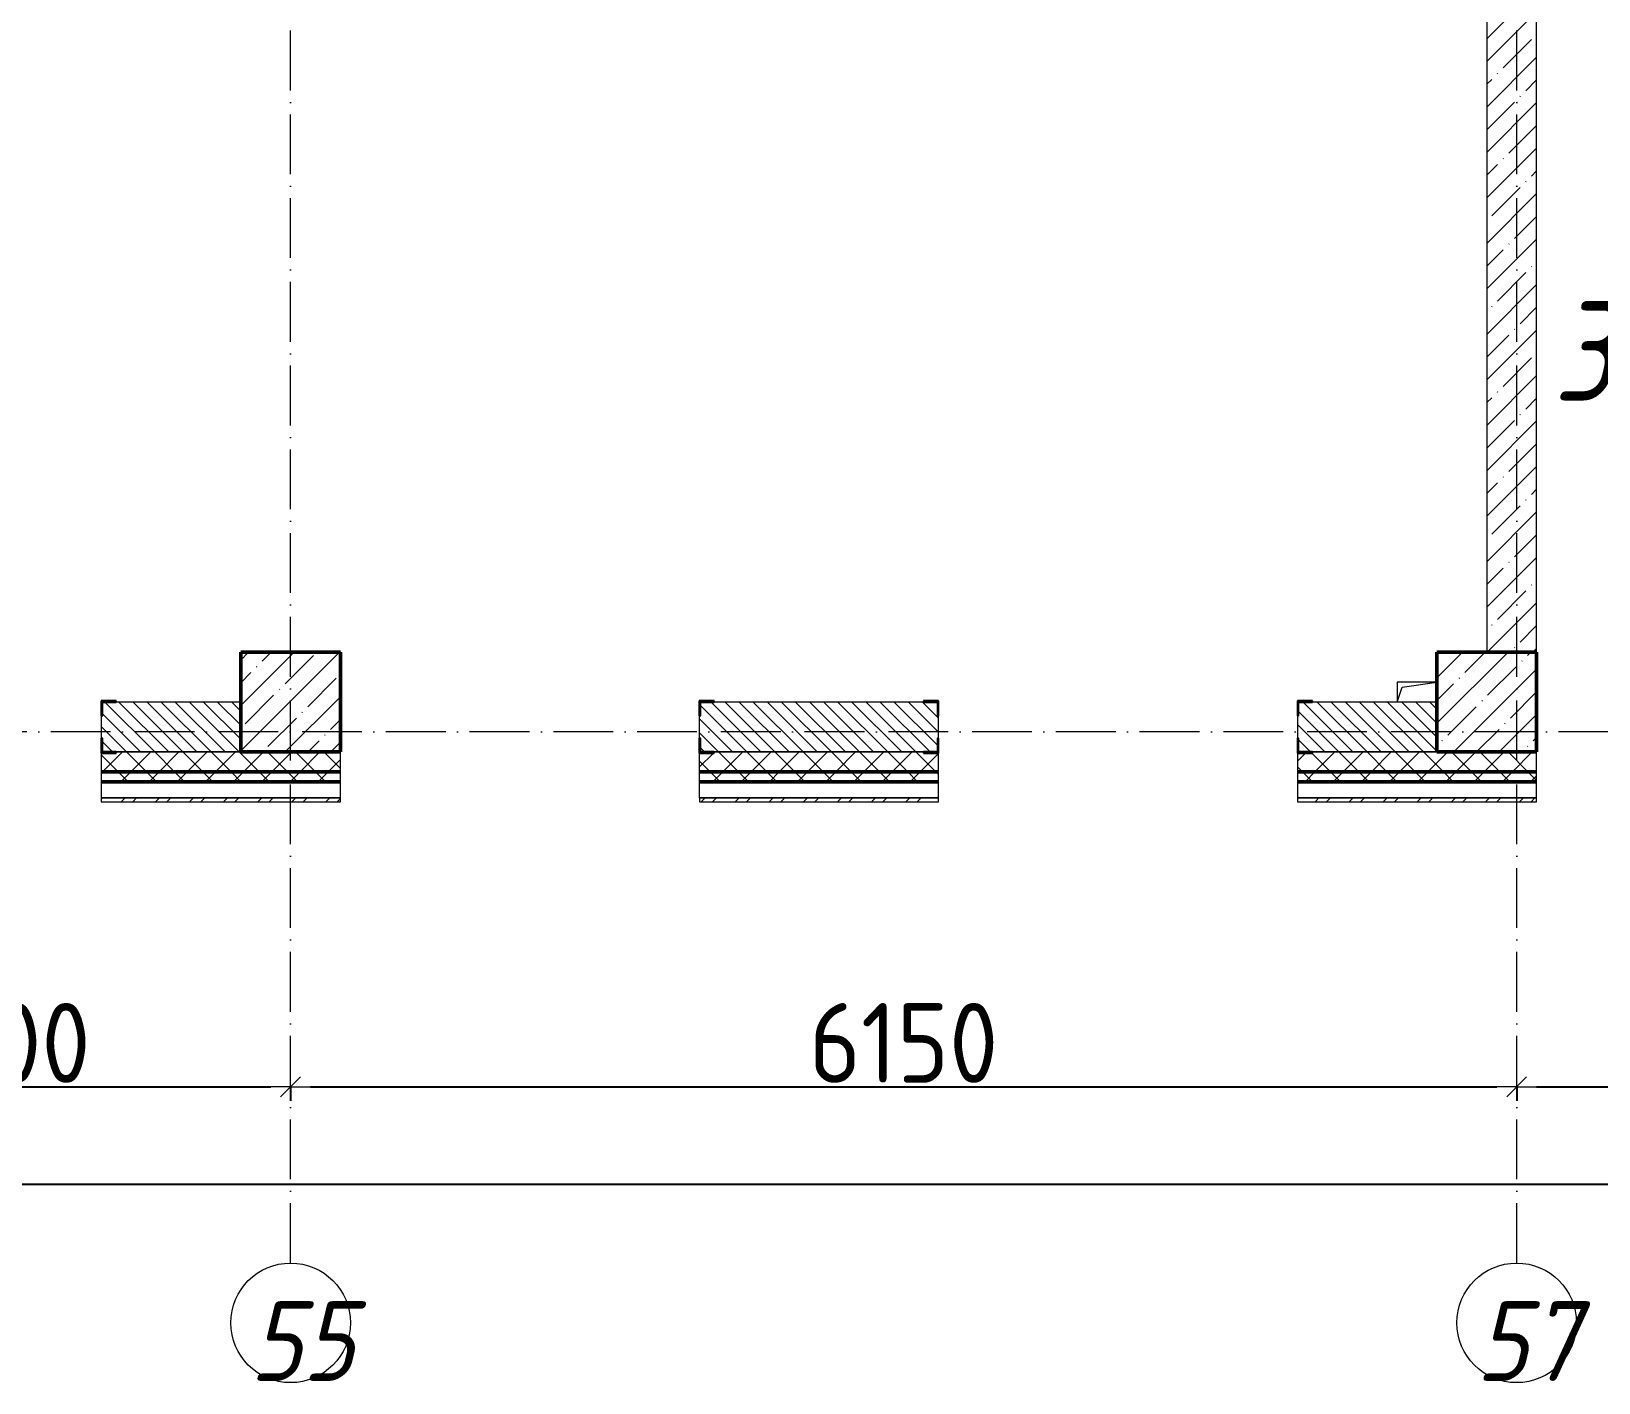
# Model space of a CAD drawing. Header units: millimetres. Extents: x -135211 to 49383, y -8033 to 228499.
# Drawn here: x -56093 to -48231, y 122849 to 129627 of the extents above; entities that cross this region are included whole.
import ezdxf

# ---------------------------------------------------------------- set-up
doc = ezdxf.new("R2010")
doc.units = ezdxf.units.MM
doc.linetypes.add('50_200_ШТРИХ_1Т_ш5_п1_п1_', pattern=[700, 500, -100, 0, -100])
for name, color, linetype, lineweight in [('A-____-____-DIMS', 7, 'Continuous', 9), ('A-GENM-____-MCUT', 7, 'Continuous', 25), ('A-GENM-____-OTLN', 7, 'Continuous', 9), ('A-GENM-____-OTLN-1', 7, 'Continuous', 25), ('A-WALL-____-MCUT-1', 7, 'Continuous', 9), ('A-WALL-____-MCUT-2', 7, 'Continuous', 50), ('A-WALL-____-MCUT-3', 7, 'Continuous', 9), ('A-WALL-____-PATT-1', 7, 'Continuous', 9), ('A-WALL-FNSH-MCUT-1', 7, 'Continuous', 9), ('S-COLS-____-MCUT', 7, 'Continuous', 50), ('S-COLS-____-OTLN', 7, 'Continuous', 9), ('S-GRID-____-IDEN', 7, 'Continuous', 9), ('S-GRID-____-OTLN-1', 7, '50_200_ШТРИХ_1Т_ш5_п1_п1_', 9), ('Марки помещений', 7, 'Continuous', 9)]:
    doc.layers.add(name, color=color, linetype=linetype, lineweight=lineweight)
doc.styles.add('ISOCPEUR_I', font='isocpeui.ttf', dxfattribs={"width": 0.9, "height": 2.5})
doc.styles.add('ISOCPEUR_I_2', font='isocpeui.ttf', dxfattribs={"width": 0.85, "height": 2.3})
doc.styles.add('СПДС', font='isocpeur.ttf', dxfattribs={"width": 0.9})
doc.dimstyles.new('Размера А3', dxfattribs={"dimtxt": 200, "dimasz": 100, "dimexe": 70, "dimexo": 100, "dimgap": 20, "dimtad": 1, "dimdec": 0, "dimrnd": 10, "dimzin": 0, "dimdsep": 46, "dimtxsty": 'СПДС', "dimblk": 'ARROWHEAD_6', "dimcen": 1, "dimclrd": 256, "dimclre": 256, "dimclrt": 256, "dimazin": 0, "dimtfac": 1, "dimtdec": 0, "dimtmove": 2, "dimatfit": 3, "dimfxl": 1, "dimtolj": 1, "dimtzin": 0, "dimarcsym": 0})
pattern_1 = [(45, (-129942.25, 127932.03), (-70.71068, 70.71068), []), (135, (-129942.25, 127932.03), (-70.71068, -70.71068), [])]
pattern_2 = [(135, (-129942.255, 127932.027), (-35.35534, -35.35534), [])]

# ---------------------------------------------------------------- blocks, each defined once
blk = doc.blocks.new('BSC_Колонна _Прямоугольная - 500х500-V62-АР1_План отверстий 3 этажа в осях 1-64_А-ГГ')
at = {"layer": 'S-COLS-____-OTLN'}
h = blk.add_hatch(dxfattribs=at)
h.set_pattern_fill('FP_99', color=256, style=0, pattern_type=2)
h.set_pattern_definition([(45, (-75150, 1668.96), (-114.04925, 114.04925), []), (45, (-75035.95, 1668.96), (-114.04925, 114.04925), [201.613, -40.323, 3.353, -36.97])])
h.paths.add_polyline_path([(-250, -250), (250, -250), (250, 250), (-250, 250)], flags=0)
at = {"layer": 'S-COLS-____-MCUT'}
for p, q in [((250, 250), (-250, 250)), ((-250, 250), (-250, -250)), ((250, -250), (250, 250)), ((-250, -250), (250, -250))]:
    blk.add_line(p, q, dxfattribs=at)
blk = doc.blocks.new('BSC_Колонна _Прямоугольная - 500х500-V112-АР1_План отверстий 3 этажа в осях 1-64_А-ГГ')
at = {"layer": 'S-COLS-____-OTLN'}
h = blk.add_hatch(dxfattribs=at)
h.set_pattern_fill('FP_135', color=256, style=0, pattern_type=2)
h.set_pattern_definition([(45, (-81150, 1668.96), (-114.04925, 114.04925), []), (45, (-81035.95, 1668.96), (-114.04925, 114.04925), [201.613, -40.323, 3.353, -36.97])])
h.paths.add_polyline_path([(-250, -250), (250, -250), (250, 250), (-250, 250)], flags=0)
at = {"layer": 'S-COLS-____-MCUT'}
for p, q in [((250, 250), (-250, 250)), ((-250, 250), (-250, -250)), ((250, -250), (250, 250)), ((-250, -250), (250, -250))]:
    blk.add_line(p, q, dxfattribs=at)
blk = doc.blocks.new('Фахверк_СКБ_Уголок - 250_2700-27497298-АР1_План отверстий 3 этажа в осях 1-64_А-ГГ')
at = {"layer": 'A-GENM-____-MCUT'}
for p, q in [((200, 181), (125, 181)), ((125, 181), (125, 106)), ((131, 106), (131, 175)), ((131, 175), (200, 175)), ((200, 175), (200, 181)), ((125, 106), (131, 106)), ((131, -6), (125, -6)), ((125, -6), (125, -81)), ((131, -75), (131, -6)), ((200, -75), (131, -75)), ((200, -81), (200, -75)), ((125, -81), (200, -81))]:
    blk.add_line(p, q, dxfattribs=at)
blk = doc.blocks.new('AR_Отверстие прямоугольное _в плите_ - AR_Отверстие прямоугольное _в плите_-V177-АР1_План отверстий 3 этажа в осях 1-64_А-ГГ')
at = {"layer": 'A-GENM-____-OTLN'}
for p, q in [((100, 50), (-100, 50)), ((-100, 50), (-100, -50)), ((-100, -50), (-75, 25)), ((-75, 25), (100, 50))]:
    blk.add_line(p, q, dxfattribs=at)
blk = doc.blocks.new('Ось сетки - Круг_Ø6_00__ISO-2_5_0_9K_-25732049-АР1_План отверстий 3 этажа в осях 1-64_А-ГГ')
at = {"layer": 'S-GRID-____-IDEN'}
blk.add_circle((0, 0), 3, dxfattribs=at)
blk = doc.blocks.new('ARROWHEAD_6')
at = {"color": 0, "linetype": 'Continuous'}
for p, q in [((0, 0), (-1, 0)), ((-0.5, -0.5), (0.5, 0.5))]:
    blk.add_line(p, q, dxfattribs=at)
blk = doc.blocks.new('*D979')
at = {"layer": 'A-____-____-DIMS', "lineweight": -2, "transparency": 16777216}
for p, q in [((-57792.3, 124339.6), (-57792.3, 124263.5)), ((-57692.3, 124333.5), (-54892.3, 124333.5)), ((-54792.3, 124339.6), (-54792.3, 124263.5))]:
    blk.add_line(p, q, dxfattribs=at)
at = {"layer": 'Defpoints', "color": 0, "transparency": 16777216}
for p in [(-57792.3, 124439.6), (-54792.3, 124439.6), (-54792.3, 124333.5)]:
    blk.add_point(p, dxfattribs=at)
at = {"layer": 'A-____-____-DIMS', "lineweight": -2, "transparency": 16777216, "xscale": 100, "yscale": 100, "zscale": 100, "rotation": 180}
blk.add_blockref('ARROWHEAD_6', (-57792.3, 124333.5), dxfattribs=at)
at = {"layer": 'A-____-____-DIMS', "lineweight": -2, "transparency": 16777216, "xscale": 100, "yscale": 100, "zscale": 100}
blk.add_blockref('ARROWHEAD_6', (-54792.3, 124333.5), dxfattribs=at)
at = {"layer": 'A-____-____-DIMS', "transparency": 16777216, "insert": (-56292.3, 124553.5), "char_height": 400, "attachment_point": 5, "style": 'СПДС'}
blk.add_mtext('\\A1;3000', dxfattribs=at)
blk = doc.blocks.new('*D980')
at = {"layer": 'A-____-____-DIMS', "lineweight": -2, "transparency": 16777216}
for p, q in [((-54792.3, 124339.6), (-54792.3, 124263.5)), ((-54692.3, 124333.5), (-48742.3, 124333.5)), ((-48642.3, 124339.6), (-48642.3, 124263.5))]:
    blk.add_line(p, q, dxfattribs=at)
at = {"layer": 'Defpoints', "color": 0, "transparency": 16777216}
for p in [(-54792.3, 124439.6), (-48642.3, 124439.6), (-48642.3, 124333.5)]:
    blk.add_point(p, dxfattribs=at)
at = {"layer": 'A-____-____-DIMS', "lineweight": -2, "transparency": 16777216, "xscale": 100, "yscale": 100, "zscale": 100, "rotation": 180}
blk.add_blockref('ARROWHEAD_6', (-54792.3, 124333.5), dxfattribs=at)
at = {"layer": 'A-____-____-DIMS', "lineweight": -2, "transparency": 16777216, "xscale": 100, "yscale": 100, "zscale": 100}
blk.add_blockref('ARROWHEAD_6', (-48642.3, 124333.5), dxfattribs=at)
at = {"layer": 'A-____-____-DIMS', "transparency": 16777216, "insert": (-51717.3, 124553.5), "char_height": 400, "attachment_point": 5, "style": 'СПДС'}
blk.add_mtext('\\A1;6150', dxfattribs=at)
blk = doc.blocks.new('*D981')
at = {"layer": 'A-____-____-DIMS', "lineweight": -2, "transparency": 16777216}
for p, q in [((-48642.3, 124339.6), (-48642.3, 124263.5)), ((-48542.3, 124333.5), (-46342.3, 124333.5)), ((-46242.3, 124339.6), (-46242.3, 124263.5))]:
    blk.add_line(p, q, dxfattribs=at)
at = {"layer": 'Defpoints', "color": 0, "transparency": 16777216}
for p in [(-48642.3, 124439.6), (-46242.3, 124439.6), (-46242.3, 124333.5)]:
    blk.add_point(p, dxfattribs=at)
at = {"layer": 'A-____-____-DIMS', "lineweight": -2, "transparency": 16777216, "xscale": 100, "yscale": 100, "zscale": 100, "rotation": 180}
blk.add_blockref('ARROWHEAD_6', (-48642.3, 124333.5), dxfattribs=at)
at = {"layer": 'A-____-____-DIMS', "lineweight": -2, "transparency": 16777216, "xscale": 100, "yscale": 100, "zscale": 100}
blk.add_blockref('ARROWHEAD_6', (-46242.3, 124333.5), dxfattribs=at)
at = {"layer": 'A-____-____-DIMS', "transparency": 16777216, "insert": (-47442.3, 124553.5), "char_height": 400, "attachment_point": 5, "style": 'СПДС'}
blk.add_mtext('\\A1;2400', dxfattribs=at)
blk = doc.blocks.new('*D986')
at = {"layer": 'A-____-____-DIMS', "lineweight": -2, "transparency": 16777216}
for p, q in [((-132292.3, 123851.4), (-132292.3, 123775.3)), ((-132192.3, 123845.3), (-28892.3, 123845.3)), ((-28792.3, 123851.4), (-28792.3, 123775.3))]:
    blk.add_line(p, q, dxfattribs=at)
at = {"layer": 'Defpoints', "color": 0, "transparency": 16777216}
for p in [(-132292.3, 123951.4), (-28792.3, 123951.4), (-28792.3, 123845.3)]:
    blk.add_point(p, dxfattribs=at)
at = {"layer": 'A-____-____-DIMS', "lineweight": -2, "transparency": 16777216, "xscale": 100, "yscale": 100, "zscale": 100, "rotation": 180}
blk.add_blockref('ARROWHEAD_6', (-132292.3, 123845.3), dxfattribs=at)
at = {"layer": 'A-____-____-DIMS', "lineweight": -2, "transparency": 16777216, "xscale": 100, "yscale": 100, "zscale": 100}
blk.add_blockref('ARROWHEAD_6', (-28792.3, 123845.3), dxfattribs=at)
at = {"layer": 'A-____-____-DIMS', "transparency": 16777216, "insert": (-80542.3, 124065.3), "char_height": 400, "attachment_point": 5, "style": 'СПДС'}
blk.add_mtext('\\A1;103500', dxfattribs=at)

msp = doc.modelspace()

# ---------------------------------------------------------------- hatches: boundary and pattern name
at = {"layer": 'A-WALL-____-PATT-1'}
h = msp.add_hatch(dxfattribs=at)
h.set_pattern_fill('FP_38', color=256, style=0, pattern_type=2)
h.set_pattern_definition([(45, (-129942.25, 127932.03), (-114.04925, 114.04925), []), (45, (-129828.2, 127932.03), (-114.04925, 114.04925), [201.612, -40.322, 3.353, -36.97])])
h.paths.add_polyline_path([(-48542.3, 126513.1), (-48542.3, 133763.1), (-48792.3, 133763.1), (-48792.3, 126513.1), (-48652.6, 126513.1)], flags=0)
h = msp.add_hatch(dxfattribs=at)
h.set_pattern_fill('FP_6', color=256, style=0, pattern_type=2)
h.set_pattern_definition(pattern_2)
h.paths.add_polyline_path([(-55736.3, 126013.1), (-55042.3, 126013.1), (-55042.3, 126263.1), (-55736.3, 126263.1), (-55736.3, 126194.1), (-55742.3, 126194.1), (-55742.3, 126082.1), (-55736.3, 126082.1)], flags=0)
h = msp.add_hatch(dxfattribs=at)
h.set_pattern_fill('FP_6', color=256, style=0, pattern_type=2)
h.set_pattern_definition(pattern_2)
h.paths.add_polyline_path([(-49667.3, 126013.1), (-49042.3, 126013.1), (-49042.3, 126263.1), (-49736.3, 126263.1), (-49736.3, 126194.1), (-49742.3, 126194.1), (-49742.3, 126082.1), (-49736.3, 126082.1), (-49736.3, 126013.1)], flags=0)
h.paths.add_polyline_path([(-52736.3, 126013.1), (-51548.3, 126013.1), (-51548.3, 126082.1), (-51542.3, 126082.1), (-51542.3, 126194.1), (-51548.3, 126194.1), (-51548.3, 126263.1), (-52736.3, 126263.1), (-52736.3, 126194.1), (-52742.3, 126194.1), (-52742.3, 126082.1), (-52736.3, 126082.1), (-52736.3, 126014.3)], flags=0)
h = msp.add_hatch(dxfattribs=at)
h.set_pattern_fill('FP_1', color=256, style=0, pattern_type=2)
h.set_pattern_definition(pattern_1)
h.paths.add_polyline_path([(-29192.3, 125913.1), (-28692.3, 125913.1), (-28692.3, 126013.1), (-37717.3, 126013.1), (-37717.3, 126007.1), (-37792.3, 126007.1), (-37792.3, 125913.1), (-29210.5, 125913.1)], flags=0)
h.paths.add_polyline_path([(-40699, 125913.1), (-39592.3, 125913.1), (-39592.3, 126007.1), (-39667.3, 126007.1), (-39667.3, 126013.1), (-47542.3, 126013.1), (-47542.3, 125913.1), (-40942.3, 125913.1)], flags=0)
h.paths.add_polyline_path([(-48542.3, 125913.1), (-48542.3, 126013.1), (-49667.3, 126013.1), (-49667.3, 126007.1), (-49742.3, 126007.1), (-49742.3, 125913.1), (-48652.6, 125913.1)], flags=0)
h.paths.add_polyline_path([(-51542.3, 125913.1), (-51542.3, 126007.1), (-51617.3, 126007.1), (-51617.3, 126013.1), (-52667.3, 126013.1), (-52667.3, 126007.1), (-52742.3, 126007.1), (-52742.3, 125913.1), (-52187.5, 125913.1)], flags=0)
h.paths.add_polyline_path([(-54542.3, 125913.1), (-54542.3, 126013.1), (-55667.3, 126013.1), (-55667.3, 126007.1), (-55742.3, 126007.1), (-55742.3, 125913.1), (-55667.3, 125913.1)], flags=0)
h.paths.add_polyline_path([(-58942.3, 125913.1), (-57542.3, 125913.1), (-57542.3, 126013.1), (-58867.3, 126013.1), (-58867.3, 126007.1), (-58942.3, 126007.1)], flags=0)
h.paths.add_polyline_path([(-61024.8, 125913.1), (-60742.3, 125913.1), (-60742.3, 126007.1), (-60817.3, 126007.1), (-60817.3, 126013.1), (-61867.3, 126013.1), (-61867.3, 126007.1), (-61942.3, 126007.1), (-61942.3, 125913.1), (-61908.6, 125913.1)], flags=0)
h.paths.add_polyline_path([(-63742.3, 125913.1), (-63742.3, 126013.1), (-64867.3, 126013.1), (-64867.3, 126007.1), (-64942.3, 126007.1), (-64942.3, 125913.1), (-64867.3, 125913.1)], flags=0)
h.paths.add_polyline_path([(-67092.3, 125913.1), (-66742.3, 125913.1), (-66742.3, 126007.1), (-66817.3, 126007.1), (-66817.3, 126013.1), (-67867.3, 126013.1), (-67867.3, 126007.1), (-67942.3, 126007.1), (-67942.3, 125913.1), (-67210.9, 125913.1)], flags=0)
h.paths.add_polyline_path([(-69742.3, 125913.1), (-69742.3, 126007.1), (-69817.3, 126007.1), (-69817.3, 126013.1), (-70867.3, 126013.1), (-70867.3, 126007.1), (-70942.3, 126007.1), (-70942.3, 125913.1), (-69862.1, 125913.1)], flags=0)
h.paths.add_polyline_path([(-72742.3, 125913.1), (-72742.3, 126007.1), (-72817.3, 126007.1), (-72817.3, 126013.1), (-73867.3, 126013.1), (-73867.3, 126007.1), (-73942.3, 126007.1), (-73942.3, 125913.1), (-73397.1, 125913.1)], flags=0)
h.paths.add_polyline_path([(-76932, 125913.1), (-75742.3, 125913.1), (-75742.3, 126007.1), (-75817.3, 126007.1), (-75817.3, 126013.1), (-76867.3, 126013.1), (-76867.3, 126007.1), (-76942.3, 126007.1), (-76942.3, 125913.1), (-76936.3, 125913.1)], flags=0)
h.paths.add_polyline_path([(-79942.3, 125913.1), (-78742.3, 125913.1), (-78742.3, 126007.1), (-78817.3, 126007.1), (-78817.3, 126013.1), (-79867.3, 126013.1), (-79867.3, 126007.1), (-79942.3, 126007.1)], flags=0)
h.paths.add_polyline_path([(-84885.6, 125913.1), (-84742.3, 125913.1), (-84742.3, 126007.1), (-84817.3, 126007.1), (-84817.3, 126013.1), (-85867.3, 126013.1), (-85867.3, 126007.1), (-85942.3, 126007.1), (-85942.3, 125913.1), (-85092.3, 125913.1)], flags=0)
h.paths.add_polyline_path([(-87742.3, 125913.1), (-87742.3, 126007.1), (-87817.3, 126007.1), (-87817.3, 126013.1), (-88867.3, 126013.1), (-88867.3, 126007.1), (-88942.3, 126007.1), (-88942.3, 125913.1), (-87748.3, 125913.1)], flags=0)
h.paths.add_polyline_path([(-91071.7, 125913.1), (-90742.3, 125913.1), (-90742.3, 126007.1), (-90817.3, 126007.7), (-90817.3, 126013.1), (-92142.3, 126013.1), (-92142.3, 125913.1)], flags=0)
h.paths.add_polyline_path([(-94606.6, 125913.1), (-93942.3, 125913.1), (-93942.3, 126007.1), (-94017.3, 126007.1), (-94017.3, 126013.1), (-95142.3, 126013.1), (-95142.3, 125913.1)], flags=0)
h.paths.add_polyline_path([(-96942.3, 125913.1), (-96942.3, 126007.1), (-97017.3, 126007.1), (-97017.3, 126013.1), (-98067.3, 126013.1), (-98067.3, 126007.1), (-98142.3, 126007.1), (-98141.6, 125913.1), (-96948.3, 125913.1)], flags=0)
h.paths.add_polyline_path([(-99942.3, 125913.1), (-99942.3, 126007.1), (-100017.3, 126007.1), (-100017.3, 126013.1), (-101142.3, 126013.1), (-101142.3, 125913.1), (-100792.8, 125913.1)], flags=0)
h.paths.add_polyline_path([(-102942.3, 125913.1), (-102942.3, 126007.1), (-103017.3, 126007.1), (-103017.3, 126013.1), (-104142.3, 126013.1), (-104142.3, 125913.1), (-103444, 125913.1)], flags=0)
h.paths.add_polyline_path([(-105942.3, 125913.1), (-105942.3, 126007.1), (-106017.3, 126007.1), (-106017.3, 126013.1), (-107067.3, 126013.1), (-107067.3, 126007.1), (-107142.3, 126007.1), (-107142.3, 125913.1), (-106978.9, 125913.1)], flags=0)
h.paths.add_polyline_path([(-115816.2, 125913.1), (-114942.3, 125913.1), (-114942.3, 126007.1), (-115017.3, 126007.1), (-115017.3, 126013.1), (-116067.3, 126013.1), (-116067.3, 126007.1), (-116142.3, 126007.1), (-116142.3, 125913.1)], flags=0)
h.paths.add_polyline_path([(-117583.7, 125913.1), (-117142.3, 125913.1), (-117142.3, 126007.1), (-117217.3, 126007.1), (-117217.3, 126013.1), (-122467.3, 126013.1), (-122467.3, 126007.1), (-122542.3, 126007.1), (-122542.3, 125913.1), (-119042.3, 125913.1)], flags=0)
h.paths.add_polyline_path([(-124653.5, 125913.1), (-123542.3, 125913.1), (-123542.3, 126007.1), (-123617.3, 126007.1), (-123617.3, 126013.1), (-132392.3, 126013.1), (-132392.3, 125913.1), (-126421, 125913.1)], flags=0)
h = msp.add_hatch(dxfattribs=at)
h.set_pattern_fill('FP_1', color=256, style=0, pattern_type=2)
h.set_pattern_definition(pattern_1)
h.paths.add_polyline_path([(-28692.3, 125863.1), (-28592.3, 125863.1), (-28592.3, 125913.1), (-37792.3, 125913.1), (-37792.3, 125863.1), (-29210.5, 125863.1)], flags=0)
h.paths.add_polyline_path([(-40699, 125863.1), (-39592.3, 125863.1), (-39592.3, 125913.1), (-47542.3, 125913.1), (-47542.3, 125863.1), (-41582.7, 125863.1)], flags=0)
h.paths.add_polyline_path([(-48652.6, 125863.1), (-48542.3, 125863.1), (-48542.3, 125913.1), (-49742.3, 125913.1), (-49742.3, 125863.1), (-49536.3, 125863.1)], flags=0)
h.paths.add_polyline_path([(-52742.3, 125863.1), (-51542.3, 125863.1), (-51542.3, 125913.1), (-52742.3, 125913.1)], flags=0)
h.paths.add_polyline_path([(-55722.4, 125863.1), (-54542.3, 125863.1), (-54542.3, 125913.1), (-55742.3, 125913.1), (-55742.3, 125863.1)], flags=0)
h.paths.add_polyline_path([(-57542.3, 125863.1), (-57542.3, 125913.1), (-58942.3, 125913.1), (-58942.3, 125863.1), (-58373.6, 125863.1)], flags=0)
h.paths.add_polyline_path([(-60742.3, 125863.1), (-60742.3, 125913.1), (-61942.3, 125913.1), (-61942.3, 125863.1), (-61024.8, 125863.1)], flags=0)
h.paths.add_polyline_path([(-63742.3, 125863.1), (-63742.3, 125913.1), (-64942.3, 125913.1), (-64942.3, 125863.1)], flags=0)
h.paths.add_polyline_path([(-66742.3, 125863.1), (-66742.3, 125913.1), (-67942.3, 125913.1), (-67942.3, 125863.1), (-67210.9, 125863.1)], flags=0)
h.paths.add_polyline_path([(-70942.3, 125863.1), (-69742.3, 125863.1), (-69742.3, 125913.1), (-70942.3, 125913.1)], flags=0)
h.paths.add_polyline_path([(-73942.3, 125863.1), (-72742.3, 125863.1), (-72742.3, 125913.1), (-73942.3, 125913.1)], flags=0)
h.paths.add_polyline_path([(-76932, 125863.1), (-75742.3, 125863.1), (-75742.3, 125913.1), (-76942.3, 125913.1), (-76942.3, 125863.1)], flags=0)
h.paths.add_polyline_path([(-78742.3, 125863.1), (-78742.3, 125913.1), (-79942.3, 125913.1), (-79942.3, 125863.1), (-79583.2, 125863.1)], flags=0)
h.paths.add_polyline_path([(-84885.6, 125863.1), (-84742.3, 125863.1), (-84742.3, 125913.1), (-85942.3, 125913.1), (-85942.3, 125863.1), (-85769.3, 125863.1)], flags=0)
h.paths.add_polyline_path([(-87742.3, 125863.1), (-87742.3, 125913.1), (-88942.3, 125913.1), (-88942.3, 125863.1), (-88420.5, 125863.1)], flags=0)
h.paths.add_polyline_path([(-91071.7, 125863.1), (-90742.3, 125863.1), (-90742.3, 125913.1), (-92142.3, 125913.1), (-92142.3, 125863.1)], flags=0)
h.paths.add_polyline_path([(-93942.3, 125863.1), (-93942.3, 125913.1), (-95142.3, 125913.1), (-95142.3, 125863.1), (-94606.6, 125863.1)], flags=0)
h.paths.add_polyline_path([(-96942.3, 125863.1), (-96942.3, 125913.1), (-98142.3, 125913.1), (-98141.6, 125863.1)], flags=0)
h.paths.add_polyline_path([(-99942.3, 125863.1), (-99942.3, 125913.1), (-101142.3, 125913.1), (-101142.3, 125863.1), (-100792.8, 125863.1)], flags=0)
h.paths.add_polyline_path([(-102942.3, 125863.1), (-102942.3, 125913.1), (-104142.3, 125913.1), (-104142.3, 125863.1), (-103444, 125863.1)], flags=0)
h.paths.add_polyline_path([(-106978.9, 125863.1), (-105942.3, 125863.1), (-105942.3, 125913.1), (-107142.3, 125913.1), (-107142.3, 125863.1)], flags=0)
h.paths.add_polyline_path([(-116142.3, 125863.1), (-114942.3, 125863.1), (-114942.3, 125913.1), (-116142.3, 125913.1)], flags=0)
h.paths.add_polyline_path([(-117142.3, 125863.1), (-117142.3, 125913.1), (-122542.3, 125913.1), (-122542.3, 125863.1), (-117583.7, 125863.1)], flags=0)
h.paths.add_polyline_path([(-123769.8, 125863.1), (-123542.3, 125863.1), (-123542.3, 125913.1), (-132492.3, 125913.1), (-132492.3, 125863.1), (-124653.5, 125863.1)], flags=0)
h = msp.add_hatch(dxfattribs=at)
h.set_pattern_fill('FP_3', color=256, style=0, pattern_type=2)
h.set_pattern_definition([(45, (-129942.25, 127932.03), (-85.53659, 85.53659), []), (45, (-129885.23, 127932.03), (-85.53659, 85.53659), [])])
h.paths.add_polyline_path([(-28462.3, 125763.1), (-28462.3, 125783.1), (-37792.3, 125783.1), (-37792.3, 125763.1), (-29210.5, 125763.1)], flags=0)
h.paths.add_polyline_path([(-40699, 125763.1), (-39592.3, 125763.1), (-39592.3, 125783.1), (-47542.3, 125783.1), (-47542.3, 125763.1), (-41582.7, 125763.1)], flags=0)
h.paths.add_polyline_path([(-49536.3, 125763.1), (-48542.3, 125763.1), (-48542.3, 125783.1), (-49742.3, 125783.1), (-49742.3, 125763.1)], flags=0)
h.paths.add_polyline_path([(-51542.3, 125763.1), (-51542.3, 125783.1), (-52741.3, 125783.1), (-52741.3, 125763.1), (-52187.5, 125763.1)], flags=0)
h.paths.add_polyline_path([(-55722.4, 125763.1), (-54542.3, 125763.1), (-54542.3, 125783.1), (-55742.3, 125783.1), (-55742.3, 125763.1)], flags=0)
h.paths.add_polyline_path([(-58057.3, 125763.1), (-57542.3, 125763.1), (-57542.3, 125783.1), (-58057.3, 125783.1)], flags=0)

# ---------------------------------------------------------------- linework, layer by layer
at = {"layer": 'A-WALL-____-MCUT-1'}
for p, q in [((-48792.3, 134013.1), (-48792.3, 126513.1)), ((-48542.3, 126513.1), (-48542.3, 133763.1))]:
    msp.add_line(p, q, dxfattribs=at)
at = {"layer": 'A-WALL-____-MCUT-2'}
for p, q in [((-55742.3, 125913.1), (-54542.3, 125913.1)), ((-52742.3, 125913.1), (-51542.3, 125913.1)), ((-49742.3, 125913.1), (-48542.3, 125913.1)), ((-55742.3, 125863.1), (-54542.3, 125863.1)), ((-52742.3, 125863.1), (-51542.3, 125863.1)), ((-49742.3, 125863.1), (-48542.3, 125863.1))]:
    msp.add_line(p, q, dxfattribs=at)
at = {"layer": 'A-WALL-____-MCUT-3'}
for p, q in [((-55042.3, 126263.1), (-55667.3, 126263.1)), ((-51617.3, 126263.1), (-52667.3, 126263.1)), ((-49042.3, 126263.1), (-49667.3, 126263.1)), ((-55742.3, 126194.1), (-55742.3, 126082.1)), ((-52742.3, 126194.1), (-52742.3, 126082.1)), ((-51542.3, 126082.1), (-51542.3, 126194.1)), ((-49742.3, 126194.1), (-49742.3, 126082.1)), ((-55742.3, 126007.1), (-55742.3, 125783.1)), ((-55042.3, 126013.1), (-55667.3, 126013.1)), ((-55667.3, 126013.1), (-55042.3, 126013.1)), ((-54542.3, 125783.1), (-54542.3, 126013.1)), ((-52742.3, 126007.1), (-52742.3, 125783.1)), ((-51617.3, 126013.1), (-52667.3, 126013.1)), ((-52667.3, 126013.1), (-51617.3, 126013.1)), ((-51542.3, 125783.1), (-51542.3, 126007.1)), ((-49742.3, 126007.1), (-49742.3, 125783.1)), ((-49042.3, 126013.1), (-49667.3, 126013.1)), ((-49667.3, 126013.1), (-49042.3, 126013.1)), ((-48542.3, 125783.1), (-48542.3, 126013.1)), ((-55742.3, 125783.1), (-54542.3, 125783.1)), ((-52742.3, 125783.1), (-51542.3, 125783.1)), ((-49742.3, 125783.1), (-48542.3, 125783.1))]:
    msp.add_line(p, q, dxfattribs=at)
at = {"layer": 'A-WALL-FNSH-MCUT-1'}
for p, q in [((-54542.3, 125783.1), (-55742.3, 125783.1)), ((-55742.3, 125783.1), (-55742.3, 125763.1)), ((-55742.3, 125763.1), (-54542.3, 125763.1)), ((-54542.3, 125763.1), (-54542.3, 125783.1)), ((-51542.3, 125783.1), (-52741.3, 125783.1)), ((-52741.3, 125783.1), (-52741.3, 125763.1)), ((-52741.3, 125763.1), (-51542.3, 125763.1)), ((-51542.3, 125763.1), (-51542.3, 125783.1)), ((-48542.3, 125783.1), (-49742.3, 125783.1)), ((-49742.3, 125783.1), (-49742.3, 125763.1)), ((-49742.3, 125763.1), (-48542.3, 125763.1)), ((-48542.3, 125763.1), (-48542.3, 125783.1))]:
    msp.add_line(p, q, dxfattribs=at)
at = {"layer": 'S-GRID-____-OTLN-1', "color": 251, "ltscale": 0.6, "true_color": 0x636466}
for p, q in [((-54792.3, 123449.4), (-54792.3, 138082.6)), ((-48642.3, 123449.4), (-48642.3, 134467)), ((-25867.8, 126113.1), (-134611, 126113.1))]:
    msp.add_line(p, q, dxfattribs=at)

# ---------------------------------------------------------------- block references
at = {"layer": 'A-GENM-____-OTLN'}
msp.add_blockref('AR_Отверстие прямоугольное _в плите_ - AR_Отверстие прямоугольное _в плите_-V177-АР1_План отверстий 3 этажа в осях 1-64_А-ГГ', (-49142.3, 126313.1), dxfattribs=at)
at = {"layer": 'A-GENM-____-OTLN-1'}
for p in [(-55867.3, 126088.1), (-52867.3, 126088.1), (-49867.3, 126088.1)]:
    msp.add_blockref('Фахверк_СКБ_Уголок - 250_2700-27497298-АР1_План отверстий 3 этажа в осях 1-64_А-ГГ', p, dxfattribs=at)
at = {"layer": 'A-GENM-____-OTLN-1', "rotation": 180}
msp.add_blockref('Фахверк_СКБ_Уголок - 250_2700-27497298-АР1_План отверстий 3 этажа в осях 1-64_А-ГГ', (-51417.3, 126188.1), dxfattribs=at)
at = {"layer": 'S-COLS-____-OTLN'}
for name, p in [('BSC_Колонна _Прямоугольная - 500х500-V62-АР1_План отверстий 3 этажа в осях 1-64_А-ГГ', (-54792.3, 126263.1)), ('BSC_Колонна _Прямоугольная - 500х500-V112-АР1_План отверстий 3 этажа в осях 1-64_А-ГГ', (-48792.3, 126263.1))]:
    msp.add_blockref(name, p, dxfattribs=at)
at = {"layer": 'S-GRID-____-IDEN', "xscale": 99.99999999999993, "yscale": 99.99999999999993, "zscale": 99.99999999999993}
for p in [(-54792.3, 123149.4), (-48642.3, 123149.4)]:
    msp.add_blockref('Ось сетки - Круг_Ø6_00__ISO-2_5_0_9K_-25732049-АР1_План отверстий 3 этажа в осях 1-64_А-ГГ', p, dxfattribs=at)

# ---------------------------------------------------------------- texts
at = {"layer": 'S-GRID-____-IDEN', "char_height": 400, "width": 404.05, "attachment_point": 1, "style": 'ISOCPEUR_I'}
for s, insert in [('55', (-54997.2, 123258.2)), ('57', (-48847.2, 123258.2))]:
    msp.add_mtext(s, dxfattribs=dict(at, insert=insert))
at = {"layer": 'Марки помещений', "insert": (-48458.8, 128273.6), "char_height": 500, "width": 817.721, "attachment_point": 1, "style": 'ISOCPEUR_I_2'}
msp.add_mtext('3.034', dxfattribs=at)

# ---------------------------------------------------------------- dimensions: what is measured, and where the dimension line sits
at = {"layer": 'A-____-____-DIMS'}
for base, p1, p2, picture, middle in [((-54792.3, 124333.5), (-57792.3, 124439.6), (-54792.3, 124439.6), '*D979', (-56292.3, 124553.5)), ((-48642.3, 124333.5), (-54792.3, 124439.6), (-48642.3, 124439.6), '*D980', (-51717.3, 124553.5)), ((-46242.3, 124333.5), (-48642.3, 124439.6), (-46242.3, 124439.6), '*D981', (-47442.3, 124553.5)), ((-28792.3, 123845.3), (-132292.3, 123951.4), (-28792.3, 123951.4), '*D986', (-80542.3, 124065.3))]:
    dim = msp.add_linear_dim(base=base, p1=p1, p2=p2, dimstyle='Размера А3', override={"dimtxt": 400}, dxfattribs=at)
    dim.commit()
    dim.dimension.update_dxf_attribs({"geometry": picture, "text_midpoint": middle})

doc.saveas('drawing.dxf')
